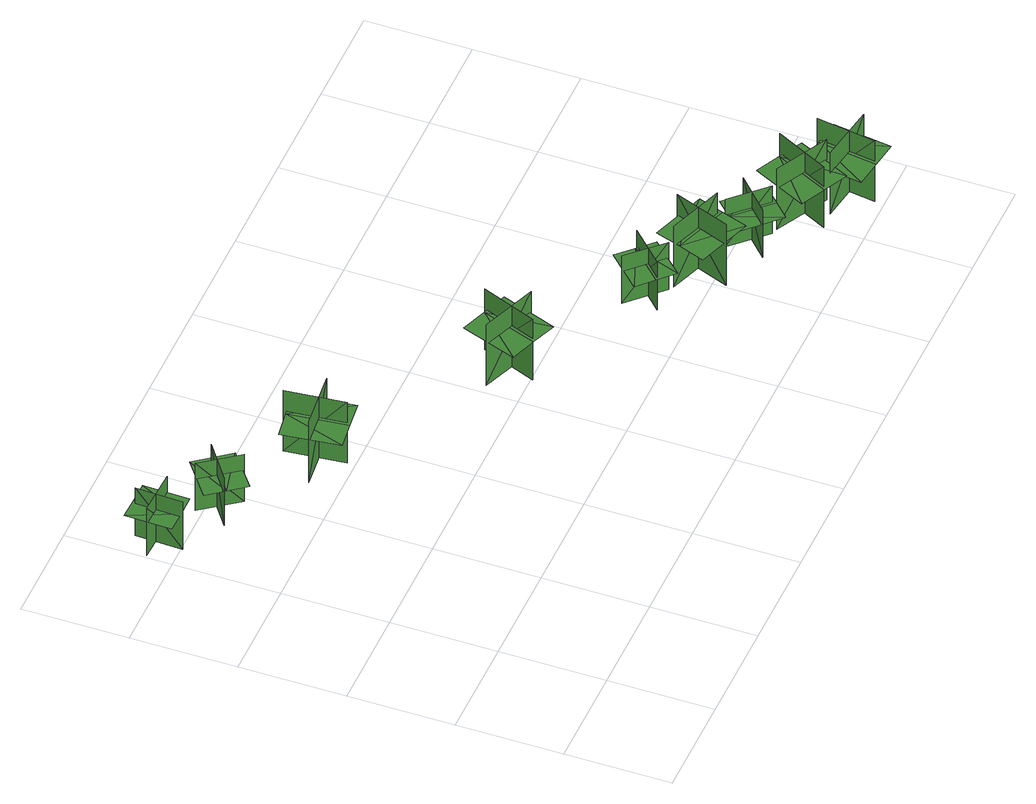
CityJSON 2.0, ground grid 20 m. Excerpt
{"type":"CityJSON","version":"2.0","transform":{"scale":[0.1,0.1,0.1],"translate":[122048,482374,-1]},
"CityObjects":{
"tree1":{"type":"SolitaryVegetationObject","geometry":[{"type":"MultiSurface","lod":"1","boundaries":[[[0,1,2]],[[0,2,3]],[[4,5,6]],[[4,6,7]],[[8,9,10]],[[8,10,11]],[[8,11,12]],[[8,12,13]]]}]},
"tree2":{"type":"SolitaryVegetationObject","geometry":[{"type":"MultiSurface","lod":"1","boundaries":[[[14,15,16]],[[14,16,17]],[[18,19,20]],[[18,20,21]],[[22,23,24]],[[22,24,25]],[[22,25,26]],[[22,26,27]]]}]},
"tree3":{"type":"SolitaryVegetationObject","geometry":[{"type":"MultiSurface","lod":"1","boundaries":[[[28,29,30]],[[28,30,31]],[[32,33,34]],[[32,34,35]],[[36,37,38]],[[36,38,39]],[[36,39,40]],[[36,40,41]]]}]},
"tree4":{"type":"SolitaryVegetationObject","geometry":[{"type":"MultiSurface","lod":"1","boundaries":[[[42,43,44]],[[42,44,45]],[[46,47,48]],[[46,48,49]],[[50,51,52]],[[50,52,53]],[[50,53,54]],[[50,54,55]]]}]},
"tree5":{"type":"SolitaryVegetationObject","geometry":[{"type":"MultiSurface","lod":"1","boundaries":[[[56,57,58]],[[56,58,59]],[[60,61,62]],[[60,62,63]],[[64,65,66]],[[64,66,67]],[[64,67,68]],[[64,68,69]]]}]},
"tree6":{"type":"SolitaryVegetationObject","geometry":[{"type":"MultiSurface","lod":"1","boundaries":[[[70,71,72]],[[70,72,73]],[[74,75,76]],[[74,76,77]],[[78,79,80]],[[78,80,81]],[[78,81,82]],[[78,82,83]]]}]},
"tree7":{"type":"SolitaryVegetationObject","geometry":[{"type":"MultiSurface","lod":"1","boundaries":[[[84,85,86]],[[84,86,87]],[[88,89,90]],[[88,90,91]],[[92,93,94]],[[92,94,95]],[[92,95,96]],[[92,96,97]]]}]},
"tree8":{"type":"SolitaryVegetationObject","geometry":[{"type":"MultiSurface","lod":"1","boundaries":[[[98,99,100]],[[98,100,101]],[[102,103,104]],[[102,104,105]],[[106,107,108]],[[106,108,109]],[[106,109,110]],[[106,110,111]]]}]},
"tree9":{"type":"SolitaryVegetationObject","geometry":[{"type":"MultiSurface","lod":"1","boundaries":[[[112,113,114]],[[112,114,115]],[[116,117,118]],[[116,118,119]],[[120,121,122]],[[120,122,123]],[[120,123,124]],[[120,124,125]]]}]}
},
"vertices":[
[41,797,2],[44,885,2],[44,885,112],[41,797,112],[92,845,2],[4,848,2],[4,848,112],[92,845,112],[47,802,77],[88,802,77],[90,890,77],[49,890,77],[8,891,77],[6,803,77],
[123,753,2],[194,805,2],[194,805,112],[123,753,112],[192,743,2],[140,813,2],[140,813,112],[192,743,112],[131,751,76],[156,719,76],[226,773,76],[201,805,76],[176,837,76],[106,784,76],
[335,728,2],[347,615,2],[347,615,143],[335,728,143],[278,658,2],[391,670,2],[391,670,143],[278,658,143],[328,720,97],[276,713,97],[290,601,97],[342,608,97],[394,614,97],[380,726,97],
[703,502,0],[662,397,0],[662,397,141],[703,502,141],[620,466,0],[726,425,0],[726,425,141],[620,466,141],[693,499,96],[644,517,96],[605,411,96],[654,393,96],[703,375,96],[742,481,96],
[965,325,3],[902,263,3],[902,263,113],[965,325,113],[895,325,3],[957,263,3],[957,263,113],[895,325,113],[957,325,78],[928,354,78],[866,291,78],[895,263,78],[924,234,78],[986,297,78],
[966,258,3],[1072,219,3],[1072,219,144],[966,258,144],[1003,176,3],[1043,282,3],[1043,282,144],[1003,176,144],[970,248,98],[952,199,98],[1059,161,98],[1076,211,98],[1094,260,98],[987,297,98],
[1092,213,4],[1153,150,4],[1153,150,114],[1092,213,114],[1090,143,4],[1154,204,4],[1154,204,114],[1090,143,114],[1091,205,78],[1062,176,78],[1124,114,78],[1153,142,78],[1182,171,78],[1120,234,78],
[1252,175,3],[1200,74,3],[1200,74,144],[1252,175,144],[1166,147,3],[1267,95,3],[1267,95,144],[1166,147,144],[1242,172,99],[1195,195,99],[1145,93,99],[1192,70,99],[1239,47,99],[1289,149,99],
[1310,129,3],[1293,17,3],[1293,17,144],[1310,129,144],[1237,76,3],[1349,59,3],[1349,59,144],[1237,76,144],[1301,123,98],[1249,130,98],[1234,18,98],[1286,11,98],[1338,4,98],[1353,116,98]
]}
